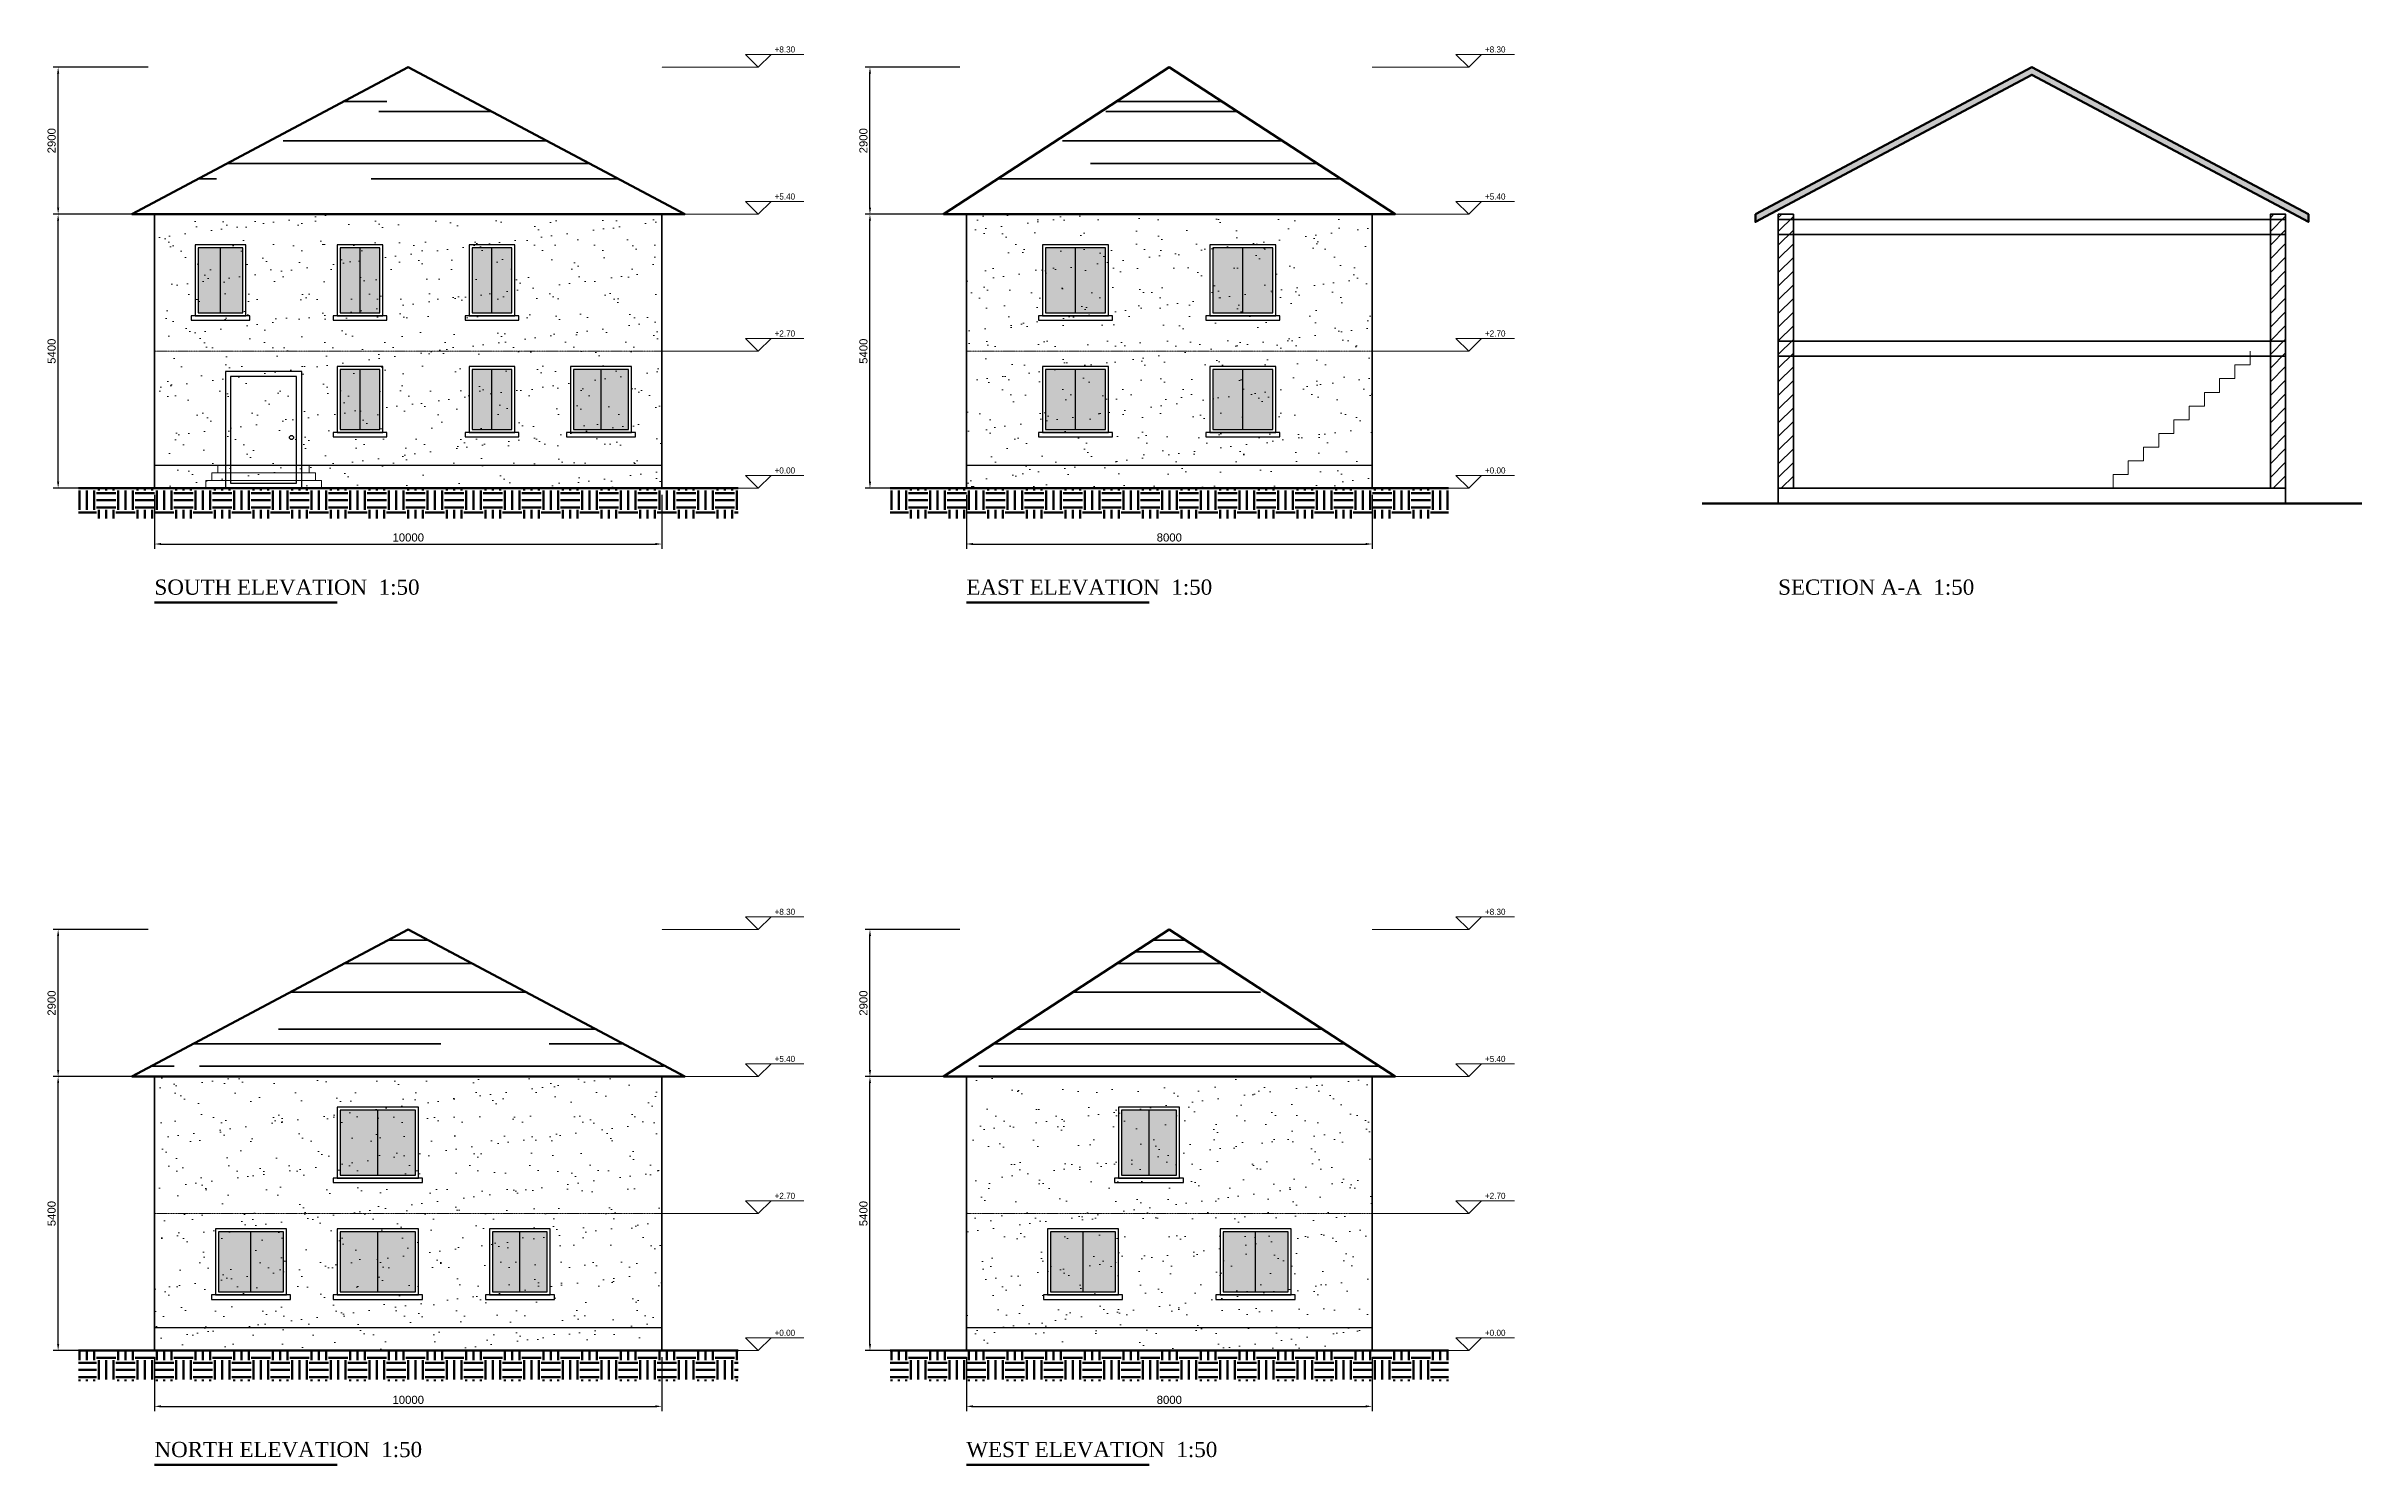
# Model space of a CAD drawing. Header units: millimetres. Extents: x -2133 to 43500, y -19250 to 8712.
import ezdxf

# ---------------------------------------------------------------- set-up
doc = ezdxf.new("R2010")
doc.units = ezdxf.units.MM
doc.linetypes.add('DASHDOT', pattern=[3.556, 2.54, -0.508, 0, -0.508])
doc.linetypes.add('DASHED', pattern=[1.524, 1.27, -0.254])
for name, color, linetype, lineweight in [('A-ANNO', 2, 'Continuous', 18), ('A-DIMS', 3, 'Continuous', 13), ('A-WIND', 5, 'Continuous', 25), ('E-DOOR', 30, 'Continuous', 25), ('E-FLOOR', 9, 'DASHDOT', 9), ('E-GROUND', 3, 'Continuous', 50), ('E-PLINTH', 8, 'Continuous', 25), ('E-RENDER', 8, 'Continuous', 9), ('E-ROOF', 1, 'Continuous', 35), ('E-STEP', 8, 'Continuous', 18), ('E-WALL', 7, 'Continuous', 35)]:
    doc.layers.add(name, color=color, linetype=linetype, lineweight=lineweight)
doc.styles.add('ARCH-TEXT', font='arial.ttf')
doc.styles.add('ARCH-TITLE', font='times.ttf')
doc.dimstyles.new('ELEV50', dxfattribs={"dimtxt": 160, "dimasz": 128, "dimexe": 96, "dimexo": 128, "dimgap": 48, "dimtad": 1, "dimdec": 0, "dimtxsty": 'ARCH-TEXT', "dimcen": 2.5, "dimclrd": 3, "dimclre": 3, "dimclrt": 2, "dimazin": 3, "dimtfac": 1, "dimtmove": 0, "dimatfit": 3})

# ---------------------------------------------------------------- blocks, each defined once
blk = doc.blocks.new('LEVEL')
at = {"layer": 'A-ANNO'}
blk.add_line((-250, 250), (900, 250), dxfattribs=at)
blk.add_lwpolyline([(-250, 250), (0, 0), (250, 250)], close=True, dxfattribs=at)
blk.add_attdef('H', (320, 290), '', height=120, dxfattribs=at)

msp = doc.modelspace()

# ---------------------------------------------------------------- hatches: boundary and pattern name
at = {"layer": 'A-WIND', "transparency": 33554534}
h = msp.add_hatch(color=5, dxfattribs=at)
h.dxf.hatch_style = 1
h.paths.add_polyline_path([(860, 3460), (1740, 3460), (1740, 4740), (860, 4740)])
h = msp.add_hatch(color=5, dxfattribs=at)
h.dxf.hatch_style = 1
h.paths.add_polyline_path([(3660, 3460), (4440, 3460), (4440, 4740), (3660, 4740)])
h = msp.add_hatch(color=5, dxfattribs=at)
h.dxf.hatch_style = 1
h.paths.add_polyline_path([(6260, 3460), (7040, 3460), (7040, 4740), (6260, 4740)])
h = msp.add_hatch(color=5, dxfattribs=at)
h.dxf.hatch_style = 1
h.paths.add_polyline_path([(17560, 3460), (18740, 3460), (18740, 4740), (17560, 4740)])
h = msp.add_hatch(color=5, dxfattribs=at)
h.dxf.hatch_style = 1
h.paths.add_polyline_path([(20860, 3460), (22040, 3460), (22040, 4740), (20860, 4740)])
h = msp.add_hatch(color=5, dxfattribs=at)
h.dxf.hatch_style = 1
h.paths.add_polyline_path([(3660, 1160), (4440, 1160), (4440, 2340), (3660, 2340)])
h = msp.add_hatch(color=5, dxfattribs=at)
h.dxf.hatch_style = 1
h.paths.add_polyline_path([(6260, 1160), (7040, 1160), (7040, 2340), (6260, 2340)])
h = msp.add_hatch(color=5, dxfattribs=at)
h.dxf.hatch_style = 1
h.paths.add_polyline_path([(8260, 1160), (9340, 1160), (9340, 2340), (8260, 2340)])
h = msp.add_hatch(color=5, dxfattribs=at)
h.dxf.hatch_style = 1
h.paths.add_polyline_path([(17560, 1160), (18740, 1160), (18740, 2340), (17560, 2340)])
h = msp.add_hatch(color=5, dxfattribs=at)
h.dxf.hatch_style = 1
h.paths.add_polyline_path([(20860, 1160), (22040, 1160), (22040, 2340), (20860, 2340)])
h = msp.add_hatch(color=5, dxfattribs=at)
h.dxf.hatch_style = 1
h.paths.add_polyline_path([(3660, -13540), (5140, -13540), (5140, -12260), (3660, -12260)])
h = msp.add_hatch(color=5, dxfattribs=at)
h.dxf.hatch_style = 1
h.paths.add_polyline_path([(19060, -13540), (20140, -13540), (20140, -12260), (19060, -12260)])
h = msp.add_hatch(color=5, dxfattribs=at)
h.dxf.hatch_style = 1
h.paths.add_polyline_path([(1260, -15840), (2540, -15840), (2540, -14660), (1260, -14660)])
h = msp.add_hatch(color=5, dxfattribs=at)
h.dxf.hatch_style = 1
h.paths.add_polyline_path([(3660, -15840), (5140, -15840), (5140, -14660), (3660, -14660)])
h = msp.add_hatch(color=5, dxfattribs=at)
h.dxf.hatch_style = 1
h.paths.add_polyline_path([(6660, -15840), (7740, -15840), (7740, -14660), (6660, -14660)])
h = msp.add_hatch(color=5, dxfattribs=at)
h.dxf.hatch_style = 1
h.paths.add_polyline_path([(17660, -15840), (18940, -15840), (18940, -14660), (17660, -14660)])
h = msp.add_hatch(color=5, dxfattribs=at)
h.dxf.hatch_style = 1
h.paths.add_polyline_path([(21060, -15840), (22340, -15840), (22340, -14660), (21060, -14660)])
at = {"layer": 'E-GROUND'}
h = msp.add_hatch(dxfattribs=at)
h.set_pattern_fill('EARTH', color=3, scale=60)
h.paths.add_polyline_path([(-1500, -600), (11500, -600), (11500, 0), (-1500, 0)])
h = msp.add_hatch(dxfattribs=at)
h.set_pattern_fill('EARTH', color=3, scale=60)
h.paths.add_polyline_path([(14500, -600), (25500, -600), (25500, 0), (14500, 0)])
h = msp.add_hatch(dxfattribs=at)
h.set_pattern_fill('EARTH', color=3, scale=60)
h.paths.add_polyline_path([(-1500, -17600), (11500, -17600), (11500, -17000), (-1500, -17000)])
h = msp.add_hatch(dxfattribs=at)
h.set_pattern_fill('EARTH', color=3, scale=60)
h.paths.add_polyline_path([(14500, -17600), (25500, -17600), (25500, -17000), (14500, -17000)])
at = {"layer": 'E-RENDER'}
h = msp.add_hatch(dxfattribs=at)
h.set_pattern_fill('AR-SAND', color=8, scale=15)
h.paths.add_polyline_path([(0, 0), (10000, 0), (10000, 5400), (0, 5400)])
h = msp.add_hatch(dxfattribs=at)
h.set_pattern_fill('AR-SAND', color=8, scale=15)
h.paths.add_polyline_path([(16000, 0), (24000, 0), (24000, 5400), (16000, 5400)])
h = msp.add_hatch(dxfattribs=at)
h.set_pattern_fill('AR-SAND', color=8, scale=15)
h.paths.add_polyline_path([(0, -17000), (10000, -17000), (10000, -11600), (0, -11600)])
h = msp.add_hatch(dxfattribs=at)
h.set_pattern_fill('AR-SAND', color=8, scale=15)
h.paths.add_polyline_path([(16000, -17000), (24000, -17000), (24000, -11600), (16000, -11600)])
at = {"layer": 'E-ROOF'}
h = msp.add_hatch(dxfattribs=at)
h.set_pattern_fill('AR-RROOF', color=1, scale=60)
h.paths.add_polyline_path([(-450, 5400), (5000, 8300), (10450, 5400)])
h = msp.add_hatch(dxfattribs=at)
h.set_pattern_fill('AR-RROOF', color=1, scale=60)
h.paths.add_polyline_path([(15550, 5400), (20000, 8300), (24450, 5400)])
h = msp.add_hatch(color=1, dxfattribs=at)
h.dxf.hatch_style = 1
h.paths.add_polyline_path([(31550, 5400), (37000, 8300), (42450, 5400), (42450, 5250), (37000, 8150), (31550, 5250)])
h = msp.add_hatch(dxfattribs=at)
h.set_pattern_fill('AR-RROOF', color=1, scale=60)
h.paths.add_polyline_path([(-450, -11600), (5000, -8700), (10450, -11600)])
h = msp.add_hatch(dxfattribs=at)
h.set_pattern_fill('AR-RROOF', color=1, scale=60)
h.paths.add_polyline_path([(15550, -11600), (20000, -8700), (24450, -11600)])
at = {"layer": 'E-WALL'}
h = msp.add_hatch(dxfattribs=at)
h.set_pattern_fill('ANSI31', color=8, scale=60)
h.paths.add_polyline_path([(32000, 0), (32300, 0), (32300, 5400), (32000, 5400)])
h = msp.add_hatch(dxfattribs=at)
h.set_pattern_fill('ANSI31', color=8, scale=60)
h.paths.add_polyline_path([(41700, 0), (42000, 0), (42000, 5400), (41700, 5400)])

# ---------------------------------------------------------------- linework, layer by layer
at = {"layer": 'A-ANNO', "linetype": 'DASHED'}
for p, q in [((10000, 8300), (11900, 8300)), ((24000, 8300), (25900, 8300)), ((10000, 5400), (11900, 5400)), ((24000, 5400), (25900, 5400)), ((10000, 2700), (11900, 2700)), ((24000, 2700), (25900, 2700)), ((10000, 0), (11900, 0)), ((24000, 0), (25900, 0)), ((10000, -8700), (11900, -8700)), ((24000, -8700), (25900, -8700)), ((10000, -11600), (11900, -11600)), ((24000, -11600), (25900, -11600)), ((10000, -14300), (11900, -14300)), ((24000, -14300), (25900, -14300)), ((10000, -17000), (11900, -17000)), ((24000, -17000), (25900, -17000))]:
    msp.add_line(p, q, dxfattribs=at)
at = {"layer": 'A-ANNO', "lineweight": 70}
for p, q in [((0, -2250), (3600, -2250)), ((16000, -2250), (19600, -2250)), ((0, -19250), (3600, -19250)), ((16000, -19250), (19600, -19250))]:
    msp.add_line(p, q, dxfattribs=at)
at = {"layer": 'A-WIND'}
for p, q in [((1300, 3460), (1300, 4740)), ((4050, 3460), (4050, 4740)), ((6650, 3460), (6650, 4740)), ((18150, 3460), (18150, 4740)), ((21450, 3460), (21450, 4740)), ((4050, 1160), (4050, 2340)), ((6650, 1160), (6650, 2340)), ((8800, 1160), (8800, 2340)), ((18150, 1160), (18150, 2340)), ((21450, 1160), (21450, 2340)), ((4400, -13540), (4400, -12260)), ((19600, -13540), (19600, -12260)), ((1900, -15840), (1900, -14660)), ((4400, -15840), (4400, -14660)), ((7200, -15840), (7200, -14660)), ((18300, -15840), (18300, -14660)), ((21700, -15840), (21700, -14660))]:
    msp.add_line(p, q, dxfattribs=at)
for points in [[(800, 3400), (1800, 3400), (1800, 4800), (800, 4800)], [(860, 3460), (1740, 3460), (1740, 4740), (860, 4740)], [(3600, 3400), (4500, 3400), (4500, 4800), (3600, 4800)], [(3660, 3460), (4440, 3460), (4440, 4740), (3660, 4740)], [(6200, 3400), (7100, 3400), (7100, 4800), (6200, 4800)], [(6260, 3460), (7040, 3460), (7040, 4740), (6260, 4740)], [(17500, 3400), (18800, 3400), (18800, 4800), (17500, 4800)], [(17560, 3460), (18740, 3460), (18740, 4740), (17560, 4740)], [(20800, 3400), (22100, 3400), (22100, 4800), (20800, 4800)], [(20860, 3460), (22040, 3460), (22040, 4740), (20860, 4740)], [(720, 3310), (1880, 3310), (1880, 3400), (720, 3400)], [(3520, 3310), (4580, 3310), (4580, 3400), (3520, 3400)], [(6120, 3310), (7180, 3310), (7180, 3400), (6120, 3400)], [(17420, 3310), (18880, 3310), (18880, 3400), (17420, 3400)], [(20720, 3310), (22180, 3310), (22180, 3400), (20720, 3400)], [(3600, 1100), (4500, 1100), (4500, 2400), (3600, 2400)], [(3660, 1160), (4440, 1160), (4440, 2340), (3660, 2340)], [(6200, 1100), (7100, 1100), (7100, 2400), (6200, 2400)], [(6260, 1160), (7040, 1160), (7040, 2340), (6260, 2340)], [(8200, 1100), (9400, 1100), (9400, 2400), (8200, 2400)], [(8260, 1160), (9340, 1160), (9340, 2340), (8260, 2340)], [(17500, 1100), (18800, 1100), (18800, 2400), (17500, 2400)], [(17560, 1160), (18740, 1160), (18740, 2340), (17560, 2340)], [(20800, 1100), (22100, 1100), (22100, 2400), (20800, 2400)], [(20860, 1160), (22040, 1160), (22040, 2340), (20860, 2340)], [(3520, 1010), (4580, 1010), (4580, 1100), (3520, 1100)], [(6120, 1010), (7180, 1010), (7180, 1100), (6120, 1100)], [(8120, 1010), (9480, 1010), (9480, 1100), (8120, 1100)], [(17420, 1010), (18880, 1010), (18880, 1100), (17420, 1100)], [(20720, 1010), (22180, 1010), (22180, 1100), (20720, 1100)], [(3600, -13600), (5200, -13600), (5200, -12200), (3600, -12200)], [(3660, -13540), (5140, -13540), (5140, -12260), (3660, -12260)], [(19000, -13600), (20200, -13600), (20200, -12200), (19000, -12200)], [(19060, -13540), (20140, -13540), (20140, -12260), (19060, -12260)], [(3520, -13690), (5280, -13690), (5280, -13600), (3520, -13600)], [(18920, -13690), (20280, -13690), (20280, -13600), (18920, -13600)], [(1200, -15900), (2600, -15900), (2600, -14600), (1200, -14600)], [(3600, -15900), (5200, -15900), (5200, -14600), (3600, -14600)], [(6600, -15900), (7800, -15900), (7800, -14600), (6600, -14600)], [(17600, -15900), (19000, -15900), (19000, -14600), (17600, -14600)], [(21000, -15900), (22400, -15900), (22400, -14600), (21000, -14600)], [(1260, -15840), (2540, -15840), (2540, -14660), (1260, -14660)], [(3660, -15840), (5140, -15840), (5140, -14660), (3660, -14660)], [(6660, -15840), (7740, -15840), (7740, -14660), (6660, -14660)], [(17660, -15840), (18940, -15840), (18940, -14660), (17660, -14660)], [(21060, -15840), (22340, -15840), (22340, -14660), (21060, -14660)], [(1120, -15990), (2680, -15990), (2680, -15900), (1120, -15900)], [(3520, -15990), (5280, -15990), (5280, -15900), (3520, -15900)], [(6520, -15990), (7880, -15990), (7880, -15900), (6520, -15900)], [(17520, -15990), (19080, -15990), (19080, -15900), (17520, -15900)], [(20920, -15990), (22480, -15990), (22480, -15900), (20920, -15900)]]:
    msp.add_lwpolyline(points, close=True, dxfattribs=at)
at = {"layer": 'E-DOOR'}
for points in [[(1400, 0), (2900, 0), (2900, 2300), (1400, 2300)], [(1500, 100), (2800, 100), (2800, 2200), (1500, 2200)]]:
    msp.add_lwpolyline(points, close=True, dxfattribs=at)
msp.add_circle((2700, 1000), 40, dxfattribs=at)
at = {"layer": 'E-FLOOR', "linetype": 'DASHDOT'}
for p, q in [((0, 2700), (10000, 2700)), ((16000, 2700), (24000, 2700)), ((0, -14300), (10000, -14300)), ((16000, -14300), (24000, -14300))]:
    msp.add_line(p, q, dxfattribs=at)
at = {"layer": 'E-GROUND', "lineweight": 70}
for points in [[(-1500, 0), (11500, 0)], [(14500, 0), (25500, 0)], [(30500, -300), (43500, -300)], [(-1500, -17000), (11500, -17000)], [(14500, -17000), (25500, -17000)]]:
    msp.add_lwpolyline(points, dxfattribs=at)
at = {"layer": 'E-PLINTH'}
for points in [[(0, 0), (10000, 0), (10000, 450), (0, 450)], [(16000, 0), (24000, 0), (24000, 450), (16000, 450)], [(0, -17000), (10000, -17000), (10000, -16550), (0, -16550)], [(16000, -17000), (24000, -17000), (24000, -16550), (16000, -16550)]]:
    msp.add_lwpolyline(points, close=True, dxfattribs=at)
at = {"layer": 'E-ROOF', "lineweight": 50}
for points in [[(-450, 5400), (5000, 8300), (10450, 5400)], [(15550, 5400), (20000, 8300), (24450, 5400)], [(31550, 5400), (37000, 8300), (42450, 5400), (42450, 5250), (37000, 8150), (31550, 5250)], [(-450, -11600), (5000, -8700), (10450, -11600)], [(15550, -11600), (20000, -8700), (24450, -11600)]]:
    msp.add_lwpolyline(points, close=True, dxfattribs=at)
at = {"layer": 'E-STEP'}
for p, q in [((41000, 2160), (41000, 2430)), ((41000, 2430), (41300, 2430)), ((41300, 2430), (41300, 2700)), ((40400, 1620), (40400, 1890)), ((40400, 1890), (40700, 1890)), ((40700, 1890), (40700, 2160)), ((40700, 2160), (41000, 2160)), ((40100, 1350), (40100, 1620)), ((40100, 1620), (40400, 1620)), ((39500, 810), (39500, 1080)), ((39500, 1080), (39800, 1080)), ((39800, 1080), (39800, 1350)), ((39800, 1350), (40100, 1350)), ((38900, 270), (38900, 540)), ((38900, 540), (39200, 540)), ((39200, 540), (39200, 810)), ((39200, 810), (39500, 810)), ((38300, 0), (38600, 0)), ((38600, 0), (38600, 270)), ((38600, 270), (38900, 270))]:
    msp.add_line(p, q, dxfattribs=at)
for points in [[(1010, 0), (3290, 0), (3290, 150), (1010, 150)], [(1130, 150), (3170, 150), (3170, 300), (1130, 300)], [(1250, 300), (3050, 300), (3050, 450), (1250, 450)]]:
    msp.add_lwpolyline(points, close=True, dxfattribs=at)
at = {"layer": 'E-WALL'}
for points in [[(0, 0), (10000, 0), (10000, 5400), (0, 5400)], [(16000, 0), (24000, 0), (24000, 5400), (16000, 5400)], [(32000, 0), (32300, 0), (32300, 5400), (32000, 5400)], [(32000, 5000), (42000, 5000), (42000, 5300), (32000, 5300)], [(41700, 0), (42000, 0), (42000, 5400), (41700, 5400)], [(32000, 2600), (42000, 2600), (42000, 2900), (32000, 2900)], [(32000, -300), (42000, -300), (42000, 0), (32000, 0)], [(0, -17000), (10000, -17000), (10000, -11600), (0, -11600)], [(16000, -17000), (24000, -17000), (24000, -11600), (16000, -11600)]]:
    msp.add_lwpolyline(points, close=True, dxfattribs=at)

# ---------------------------------------------------------------- block references
at = {"layer": 'A-ANNO'}
for p, values in [((11900, 8300), {'H': '+8.30'}), ((25900, 8300), {'H': '+8.30'}), ((11900, 5400), {'H': '+5.40'}), ((25900, 5400), {'H': '+5.40'}), ((11900, 2700), {'H': '+2.70'}), ((25900, 2700), {'H': '+2.70'}), ((11900, 0), {'H': '+0.00'}), ((25900, 0), {'H': '+0.00'}), ((11900, -8700), {'H': '+8.30'}), ((25900, -8700), {'H': '+8.30'}), ((11900, -11600), {'H': '+5.40'}), ((25900, -11600), {'H': '+5.40'}), ((11900, -14300), {'H': '+2.70'}), ((25900, -14300), {'H': '+2.70'}), ((11900, -17000), {'H': '+0.00'}), ((25900, -17000), {'H': '+0.00'})]:
    msp.add_blockref('LEVEL', p, dxfattribs=at).add_auto_attribs(values)

# ---------------------------------------------------------------- texts
at = {"layer": 'A-ANNO', "style": 'ARCH-TITLE'}
for s, p in [('SOUTH ELEVATION  1:50', (0, -2100)), ('EAST ELEVATION  1:50', (16000, -2100)), ('SECTION A-A  1:50', (32000, -2100)), ('NORTH ELEVATION  1:50', (0, -19100)), ('WEST ELEVATION  1:50', (16000, -19100))]:
    msp.add_text(s, height=300, dxfattribs=at).set_placement(p)

# ---------------------------------------------------------------- dimensions: what is measured, and where the dimension line sits
at = {"layer": 'A-DIMS'}
for base, p1, p2 in [((-1900, 5400), (0, 5400), (0, 8300)), ((14100, 5400), (16000, 5400), (16000, 8300)), ((-1900, 0), (0, 0), (0, 5400)), ((14100, 0), (16000, 0), (16000, 5400)), ((-1900, -11600), (0, -11600), (0, -8700)), ((14100, -11600), (16000, -11600), (16000, -8700)), ((-1900, -17000), (0, -17000), (0, -11600)), ((14100, -17000), (16000, -17000), (16000, -11600))]:
    msp.add_linear_dim(base=base, p1=p1, p2=p2, angle=90, dimstyle='ELEV50', dxfattribs=at).render()
for base, p1, p2 in [((0, -1100), (0, 0), (10000, 0)), ((16000, -1100), (16000, 0), (24000, 0)), ((0, -18100), (0, -17000), (10000, -17000)), ((16000, -18100), (16000, -17000), (24000, -17000))]:
    msp.add_linear_dim(base=base, p1=p1, p2=p2, dimstyle='ELEV50', dxfattribs=at).render()

doc.saveas('drawing.dxf')
